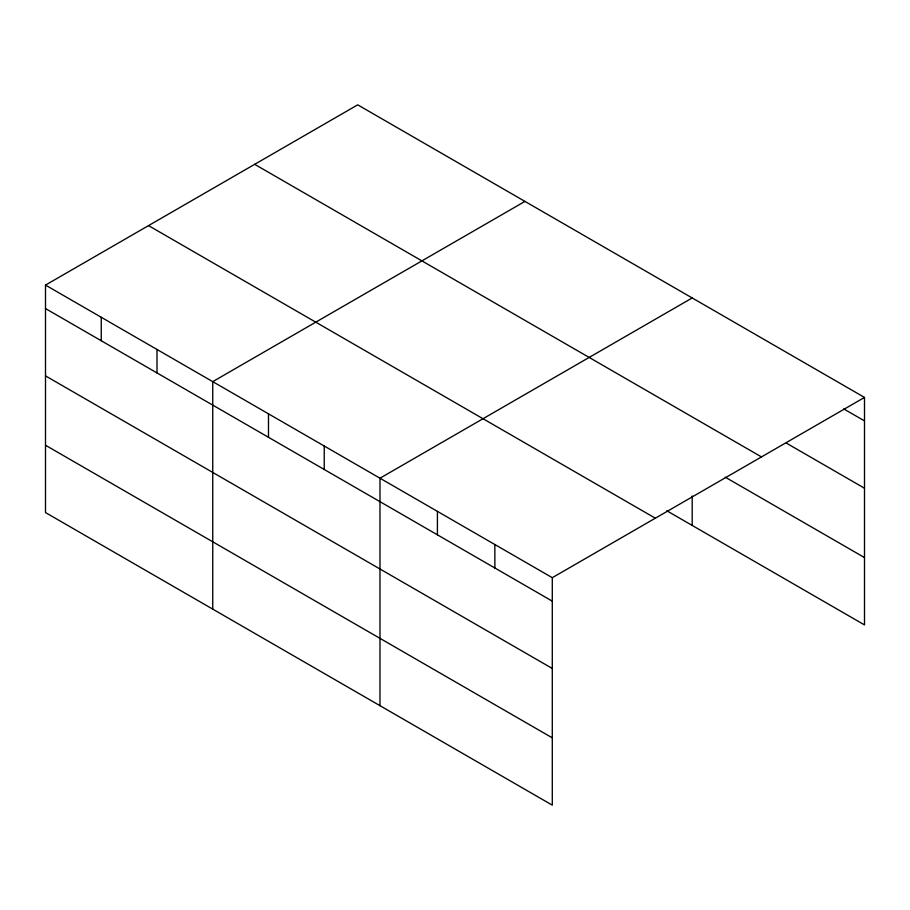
<?xml version="1.0" encoding="UTF-8"?>
<svg xmlns="http://www.w3.org/2000/svg" width="910" height="910" viewBox="0 0 910 910"><rect width="100%" height="100%" fill="white"/><g stroke="black" fill="none" stroke-linecap="round" stroke-linejoin="round"><path stroke-width="1.36" d="M552.29 668.475L552.29 577.691L45.5 285.092L45.5 512.569L552.29 805.157L552.29 668.475L45.5 375.875M666.746 510.737L864.5 624.908L864.5 397.431L357.71 104.843L45.5 285.092M524.945 201.394L212.747 381.643L212.747 609.12M692.191 297.957L379.982 478.205L379.982 705.682M552.29 577.691L864.5 397.431M843.729 408.909L864.5 420.898M786.285 443.068L864.5 488.226M254.675 164.323L761.477 456.922M725.19 477.147L864.5 557.58M148.523 225.612L655.325 518.199M45.5 308.558L552.29 601.146M45.5 445.24L552.29 737.839M692.191 495.973L692.191 525.423M494.858 544.521L494.858 567.988M437.414 511.363L437.414 534.83M324.233 446.014L324.233 469.48M268.484 413.834L268.484 437.3M156.998 349.463L156.998 372.929M101.249 317.272L101.249 340.738"/></g></svg>
